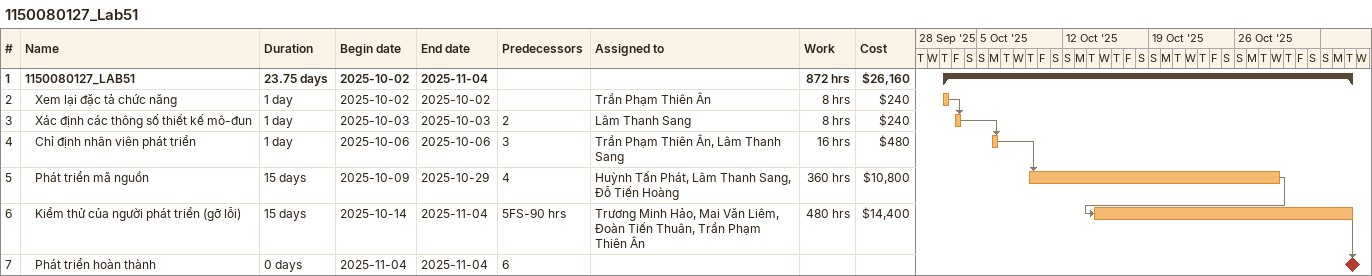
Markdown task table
1150080127_Lab51

| ID | Level | Task | Duration | Start | Finish | Predecessors | Resources | Work (h) | Cost ($) |
|---|---|---|---|---|---|---|---|---|---|
| 1 | 1 | **1150080127_LAB51** | 23.75d | 2025-10-02 | 2025-11-04 |  |  | 872 | 26160 |
| 2 | 2 | Xem lại đặc tả chức năng | 1d | 2025-10-02 | 2025-10-02 |  | Trần Phạm Thiên Ân | 8 | 240 |
| 3 | 2 | Xác định các thông số thiết kế mô-đun | 1d | 2025-10-03 | 2025-10-03 | 2 | Lâm Thanh Sang | 8 | 240 |
| 4 | 2 | Chỉ định nhân viên phát triển | 1d | 2025-10-06 | 2025-10-06 | 3 | Trần Phạm Thiên Ân, Lâm Thanh Sang | 16 | 480 |
| 5 | 2 | Phát triển mã nguồn | 15d | 2025-10-09 | 2025-10-29 | 4 | Huỳnh Tấn Phát, Lâm Thanh Sang, Đỗ Tiến Hoàng | 360 | 10800 |
| 6 | 2 | Kiểm thử của người phát triển (gỡ lỗi) | 15d | 2025-10-14 | 2025-11-04 | 5FS-90h | Trương Minh Hảo, Mai Văn Liêm, Đoàn Tiến Thuân, Trần Phạm Thiên Ân | 480 | 14400 |
| 7 | 2 | Phát triển hoàn thành | 0d | 2025-11-04 | 2025-11-04 | 6 |  |  |  |
